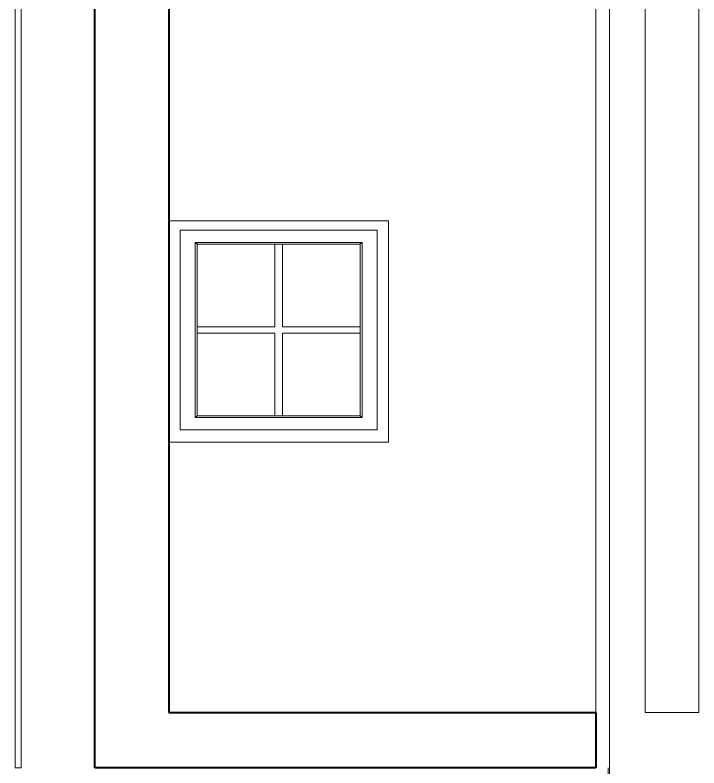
# Model space of a CAD drawing. Header units: inches. Extents: x 136316 to 155547, y -21384 to -17606.
# Drawn here: x 151894.4 to 152005.6, y -20328.5 to -20206 of the extents above; entities that cross this region are included whole.
import ezdxf

# ---------------------------------------------------------------- set-up
doc = ezdxf.new("R2010")
doc.units = ezdxf.units.IN
doc.header["$LTSCALE"] = 0.5
doc.header["$MEASUREMENT"] = 0
for name, color, linetype, lineweight in [('Annotate-Lite.w', 177, 'Continuous', 9), ('HACTH', 253, 'Continuous', 9), ('wall', 1, 'Continuous', 40), ('window', 4, 'Continuous', 13)]:
    doc.layers.add(name, color=color, linetype=linetype, lineweight=lineweight)

msp = doc.modelspace()

# ---------------------------------------------------------------- linework, layer by layer
at = {"layer": 'Annotate-Lite.w'}
msp.add_xline((151991.08, -18505.8), (0, 1), dxfattribs=at)
at = {"layer": 'HACTH'}
for p, q in [((151894.38, -20064.25), (151894.38, -20328.52)), ((151895.38, -20065.25), (151895.38, -20328.52)), ((151988.88, -20319.52), (151988.88, -20088.52)), ((151996.88, -20096.52), (151996.88, -20319.52)), ((152005.63, -20319.52), (152005.63, -20096.52)), ((151996.88, -20319.52), (152005.63, -20319.52)), ((151895.38, -20328.52), (151894.38, -20328.52)), ((151990.88, -20355.52), (151990.88, -20328.52))]:
    msp.add_line(p, q, dxfattribs=at)
at = {"layer": 'wall'}
for p, q in [((151907.38, -20328.52), (151907.38, -20079.52)), ((151919.38, -20088.52), (151919.38, -20319.52)), ((151919.38, -20319.52), (151988.88, -20319.52)), ((151988.88, -20319.52), (151988.88, -20328.52)), ((151988.88, -20328.52), (151907.38, -20328.52))]:
    msp.add_line(p, q, dxfattribs=at)
at = {"layer": 'window'}
for p, q in [((151955.13, -20239.52), (151919.38, -20239.52)), ((151955.13, -20275.52), (151955.13, -20239.52)), ((151921.23, -20241.02), (151921.23, -20273.52)), ((151921.23, -20241.02), (151953.28, -20241.02)), ((151953.28, -20273.52), (151953.28, -20241.02)), ((151950.84, -20243.04), (151923.67, -20243.04)), ((151923.67, -20243.04), (151923.67, -20271.49)), ((151923.98, -20243.29), (151923.67, -20243.04)), ((151950.54, -20243.29), (151950.84, -20243.04)), ((151950.84, -20271.49), (151950.84, -20243.04)), ((151923.98, -20243.29), (151923.98, -20271.24)), ((151923.98, -20243.29), (151950.54, -20243.29)), ((151936.64, -20243.29), (151936.64, -20256.76)), ((151937.87, -20243.29), (151937.87, -20256.76)), ((151950.54, -20271.24), (151950.54, -20243.29)), ((151936.64, -20256.76), (151923.98, -20256.76)), ((151936.64, -20257.77), (151923.98, -20257.77)), ((151936.64, -20257.77), (151936.64, -20271.24)), ((151950.54, -20256.76), (151937.87, -20256.76)), ((151937.87, -20257.77), (151937.87, -20271.24)), ((151950.54, -20257.77), (151937.87, -20257.77)), ((151923.98, -20271.24), (151923.67, -20271.49)), ((151923.98, -20271.24), (151950.54, -20271.24)), ((151950.84, -20271.49), (151950.54, -20271.24)), ((151923.67, -20271.49), (151950.84, -20271.49)), ((151921.23, -20273.52), (151953.28, -20273.52)), ((151955.13, -20275.52), (151919.38, -20275.52))]:
    msp.add_line(p, q, dxfattribs=at)

doc.saveas('drawing.dxf')
